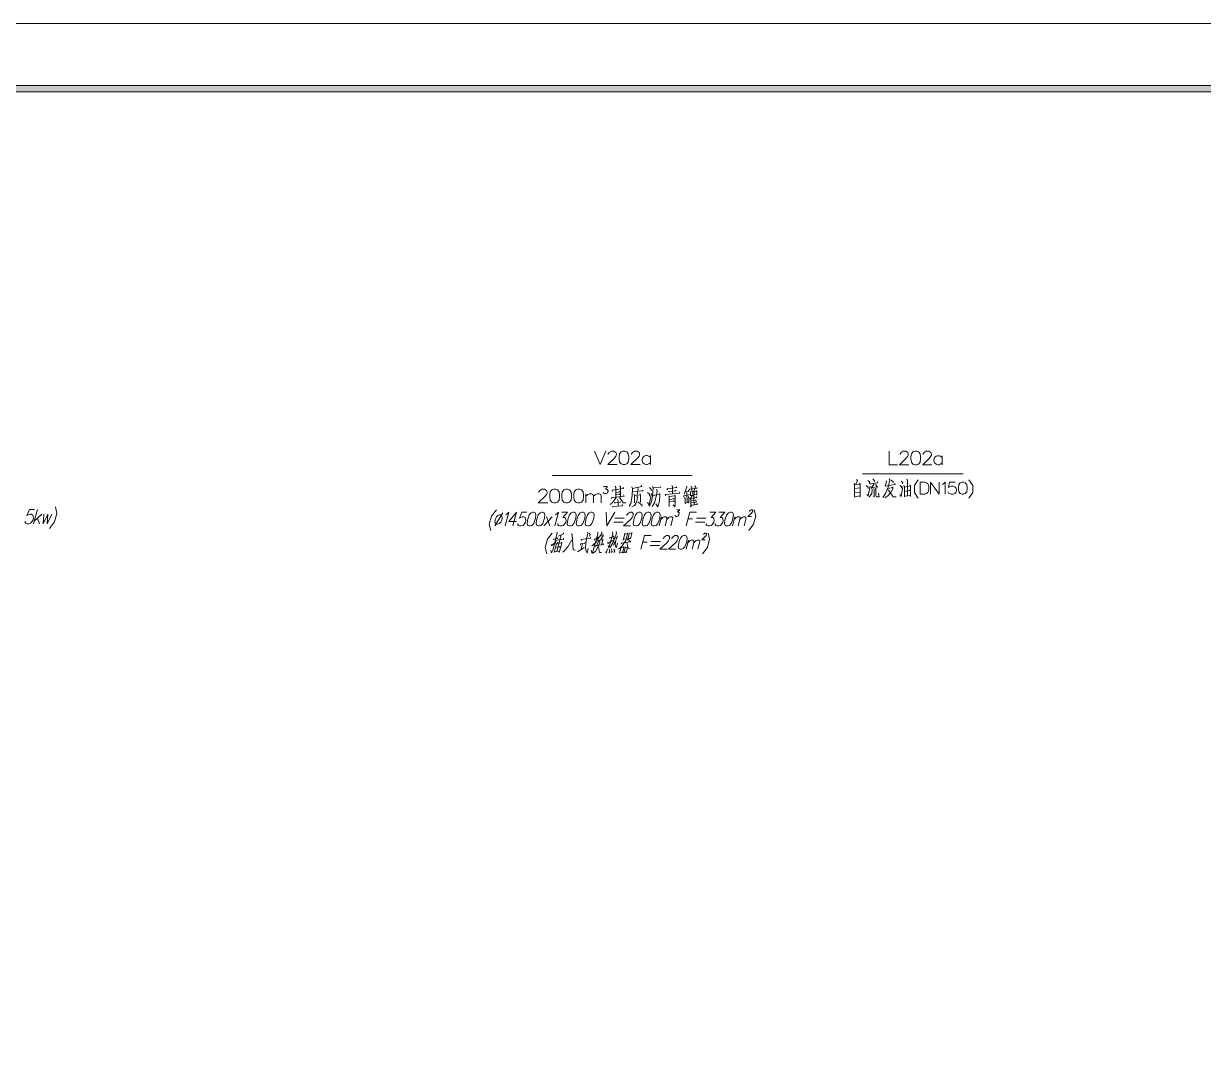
# Model space of a CAD drawing. Header units: millimetres. Extents: x 0 to 829, y 0 to 586.
# Drawn here: x 178.5 to 357.2, y 430.5 to 585.6 of the extents above; entities that cross this region are included whole.
import ezdxf

# ---------------------------------------------------------------- set-up
doc = ezdxf.new("R2010")
doc.units = ezdxf.units.MM

msp = doc.modelspace()

# ---------------------------------------------------------------- hatches: boundary and pattern name
h = msp.add_hatch(color=0)
h.dxf.hatch_style = 2
h.paths.add_polyline_path([(819.788528, 576.266028), (818.80075, 575.281778), (25.142472, 575.281778), (24.154694, 576.266028)])

# ---------------------------------------------------------------- linework, layer by layer
at = {"color": 0, "lineweight": 0}
for points in [[(0, 0), (0, 585.632278), (829.154778, 585.632278), (829.154778, 0)], [(819.788528, 576.266028), (818.80075, 575.281778), (25.142472, 575.281778), (24.154694, 576.266028)], [(268.696722, 519.733389), (268.696722, 520.026194), (268.774333, 520.513028), (269.007167, 520.802306), (269.317611, 520.901083), (269.553972, 520.901083), (269.864417, 520.802306), (270.09725, 520.513028), (270.174861, 520.026194), (270.174861, 519.733389), (270.09725, 519.250083), (269.864417, 518.957278), (269.553972, 518.8585), (269.317611, 518.8585), (269.007167, 518.957278), (268.774333, 519.250083)], [(312.899778, 519.726333), (312.899778, 520.019139), (312.977389, 520.505972), (313.210222, 520.79525), (313.520667, 520.894028), (313.757028, 520.894028), (314.067472, 520.79525), (314.300306, 520.505972), (314.377917, 520.019139), (314.377917, 519.726333), (314.300306, 519.2395), (314.067472, 518.950222), (313.757028, 518.851444), (313.520667, 518.851444), (313.210222, 518.950222), (312.977389, 519.2395)], [(258.201583, 513.965472), (258.201583, 514.261806), (258.282722, 514.755694), (258.519083, 515.0485), (258.833056, 515.147278), (259.069417, 515.147278), (259.386917, 515.0485), (259.623278, 514.755694), (259.700889, 514.261806), (259.700889, 513.965472), (259.623278, 513.471583), (259.386917, 513.17525), (259.069417, 513.076472), (258.833056, 513.076472), (258.519083, 513.17525), (258.282722, 513.471583)], [(260.014861, 513.965472), (260.014861, 514.261806), (260.096, 514.755694), (260.332361, 515.0485), (260.646333, 515.147278), (260.882694, 515.147278), (261.200194, 515.0485), (261.436556, 514.755694), (261.514167, 514.261806), (261.514167, 513.965472), (261.436556, 513.471583), (261.200194, 513.17525), (260.882694, 513.076472), (260.646333, 513.076472), (260.332361, 513.17525), (260.096, 513.471583)], [(261.831667, 513.965472), (261.831667, 514.261806), (261.909278, 514.755694), (262.145639, 515.0485), (262.463139, 515.147278), (262.6995, 515.147278), (263.013472, 515.0485), (263.249833, 514.755694), (263.330972, 514.261806), (263.330972, 513.965472), (263.249833, 513.471583), (263.013472, 513.17525), (262.6995, 513.076472), (262.463139, 513.076472), (262.145639, 513.17525), (261.909278, 513.471583)], [(312.733972, 515.754056), (312.850389, 515.658806)], [(314.303833, 514.38175), (314.303833, 516.198556), (314.995278, 516.198556), (315.273972, 516.110361), (315.478583, 515.9375), (315.549139, 515.764639), (315.619694, 515.507111), (315.619694, 515.073194), (315.549139, 514.815667), (315.478583, 514.642806), (315.273972, 514.469944), (314.995278, 514.38175)], [(320.110556, 515.161389), (320.110556, 515.418917), (320.181111, 515.852833), (320.385722, 516.110361), (320.664417, 516.198556), (320.869028, 516.198556), (321.147722, 516.110361), (321.355861, 515.852833), (321.422889, 515.418917), (321.422889, 515.161389), (321.355861, 514.727472), (321.147722, 514.469944), (320.869028, 514.38175), (320.664417, 514.38175), (320.385722, 514.469944), (320.181111, 514.727472)], [(249.925417, 510.455333), (249.90425, 510.159), (250.03125, 509.961444), (250.179417, 509.862667), (250.359333, 509.862667), (250.563944, 509.961444), (250.79325, 510.159), (250.930833, 510.455333), (250.98375, 510.652889), (251.004917, 510.945694), (250.877917, 511.14325), (250.72975, 511.242028), (250.549833, 511.242028), (250.34875, 511.14325), (250.115917, 510.945694), (249.978333, 510.652889)], [(254.836083, 510.455333), (254.913694, 510.748139), (255.104194, 511.242028), (255.361722, 511.538361), (255.626306, 511.637139), (255.802694, 511.637139), (256.014361, 511.538361), (256.113139, 511.242028), (256.039056, 510.748139), (255.957917, 510.455333), (255.767417, 509.961444), (255.509889, 509.665111), (255.248833, 509.566333), (255.072444, 509.566333), (254.860778, 509.665111), (254.762, 509.961444)], [(256.194278, 510.455333), (256.275417, 510.748139), (256.465917, 511.242028), (256.723444, 511.538361), (256.9845, 511.637139), (257.164417, 511.637139), (257.372556, 511.538361), (257.471333, 511.242028), (257.400778, 510.748139), (257.319639, 510.455333), (257.129139, 509.961444), (256.871611, 509.665111), (256.610556, 509.566333), (256.430639, 509.566333), (256.2225, 509.665111), (256.123722, 509.961444)], [(260.928556, 510.455333), (261.006167, 510.748139), (261.200194, 511.242028), (261.454194, 511.538361), (261.718778, 511.637139), (261.895167, 511.637139), (262.106833, 511.538361), (262.205611, 511.242028), (262.131528, 510.748139), (262.053917, 510.455333), (261.859889, 509.961444), (261.605889, 509.665111), (261.341306, 509.566333), (261.164917, 509.566333), (260.95325, 509.665111), (260.854472, 509.961444)], [(262.290278, 510.455333), (262.367889, 510.748139), (262.558389, 511.242028), (262.815917, 511.538361), (263.0805, 511.637139), (263.256889, 511.637139), (263.468556, 511.538361), (263.563806, 511.242028), (263.49325, 510.748139), (263.412111, 510.455333), (263.221611, 509.961444), (262.964083, 509.665111), (262.703028, 509.566333), (262.523111, 509.566333), (262.314972, 509.665111), (262.216194, 509.961444)], [(263.648472, 510.455333), (263.729611, 510.748139), (263.920111, 511.242028), (264.177639, 511.538361), (264.438694, 511.637139), (264.618611, 511.637139), (264.82675, 511.538361), (264.925528, 511.242028), (264.851444, 510.748139), (264.773833, 510.455333), (264.583333, 509.961444), (264.325806, 509.665111), (264.061222, 509.566333), (263.884833, 509.566333), (263.673167, 509.665111), (263.577917, 509.961444)], [(270.926278, 510.455333), (271.003889, 510.748139), (271.194389, 511.242028), (271.451917, 511.538361), (271.7165, 511.637139), (271.892889, 511.637139), (272.104556, 511.538361), (272.203333, 511.242028), (272.12925, 510.748139), (272.048111, 510.455333), (271.857611, 509.961444), (271.600083, 509.665111), (271.339028, 509.566333), (271.162639, 509.566333), (270.950972, 509.665111), (270.852194, 509.961444)], [(272.284472, 510.455333), (272.365611, 510.748139), (272.556111, 511.242028), (272.813639, 511.538361), (273.074694, 511.637139), (273.254611, 511.637139), (273.46275, 511.538361), (273.561528, 511.242028), (273.490972, 510.748139), (273.409833, 510.455333), (273.219333, 509.961444), (272.961806, 509.665111), (272.70075, 509.566333), (272.520833, 509.566333), (272.312694, 509.665111), (272.213917, 509.961444)], [(273.646194, 510.455333), (273.727333, 510.748139), (273.917833, 511.242028), (274.175361, 511.538361), (274.436417, 511.637139), (274.612806, 511.637139), (274.824472, 511.538361), (274.92325, 511.242028), (274.849167, 510.748139), (274.771556, 510.455333), (274.581056, 509.961444), (274.323528, 509.665111), (274.058944, 509.566333), (273.882556, 509.566333), (273.670889, 509.665111), (273.572111, 509.961444)], [(284.737528, 510.455333), (284.818667, 510.748139), (285.009167, 511.242028), (285.266694, 511.538361), (285.52775, 511.637139), (285.707667, 511.637139), (285.915806, 511.538361), (286.014583, 511.242028), (285.9405, 510.748139), (285.862889, 510.455333), (285.672389, 509.961444), (285.414861, 509.665111), (285.150278, 509.566333), (284.973889, 509.566333), (284.762222, 509.665111), (284.666972, 509.961444)], [(277.738417, 506.924028), (277.816028, 507.220361), (278.006528, 507.71425), (278.264056, 508.010583), (278.528639, 508.109361), (278.705028, 508.109361), (278.916694, 508.010583), (279.015472, 507.71425), (278.941389, 507.220361), (278.86025, 506.924028), (278.66975, 506.430139), (278.412222, 506.137333), (278.151167, 506.038556), (277.974778, 506.038556), (277.763111, 506.137333), (277.664333, 506.430139)]]:
    msp.add_lwpolyline(points, close=True, dxfattribs=at)
for points in [[(264.964333, 520.901083), (265.821583, 518.8585), (266.675306, 520.901083)], [(267.063361, 520.41425), (267.063361, 520.513028), (267.218583, 520.707056), (267.532556, 520.901083), (267.920611, 520.901083), (268.231056, 520.707056), (268.308667, 520.513028), (268.308667, 520.319), (268.231056, 520.124972), (267.998222, 519.832167), (266.98575, 518.8585), (268.386278, 518.8585)], [(270.562917, 520.41425), (270.562917, 520.513028), (270.718139, 520.707056), (271.028583, 520.901083), (271.416639, 520.901083), (271.730611, 520.707056), (271.808222, 520.513028), (271.808222, 520.319), (271.730611, 520.124972), (271.497778, 519.832167), (270.485306, 518.8585), (271.885833, 518.8585)], [(273.438056, 519.927417), (273.205222, 520.124972), (272.972389, 520.220222), (272.739556, 520.220222), (272.506722, 520.124972), (272.273889, 519.927417), (272.196278, 519.638139), (272.196278, 519.444111), (272.273889, 519.151306), (272.506722, 518.957278), (272.739556, 518.8585), (272.972389, 518.8585), (273.205222, 518.957278), (273.438056, 519.151306)], [(273.438056, 520.220222), (273.438056, 518.8585)], [(309.633056, 520.894028), (309.633056, 518.851444), (310.878361, 518.851444)], [(311.266417, 520.407194), (311.266417, 520.505972), (311.421639, 520.7), (311.735611, 520.894028), (312.123667, 520.894028), (312.434111, 520.7), (312.511722, 520.505972), (312.511722, 520.308417), (312.434111, 520.114389), (312.201278, 519.825111), (311.188806, 518.851444), (312.589333, 518.851444)], [(314.765972, 520.407194), (314.765972, 520.505972), (314.921194, 520.7), (315.231639, 520.894028), (315.619694, 520.894028), (315.933667, 520.7), (316.011278, 520.505972), (316.011278, 520.308417), (315.933667, 520.114389), (315.697306, 519.825111), (314.688361, 518.851444), (316.088889, 518.851444)], [(317.641111, 519.920361), (317.408278, 520.114389), (317.175444, 520.213167), (316.942611, 520.213167), (316.709778, 520.114389), (316.476944, 519.920361), (316.399333, 519.631083), (316.399333, 519.437056), (316.476944, 519.14425), (316.709778, 518.950222), (316.942611, 518.851444), (317.175444, 518.851444), (317.408278, 518.950222), (317.641111, 519.14425)], [(317.641111, 520.213167), (317.641111, 518.851444)], [(258.631972, 517.193389), (279.773944, 517.193389)], [(304.658889, 516.611306), (304.83175, 516.4455), (304.546, 515.919861)], [(305.562, 517.468556), (320.819639, 517.468556)], [(307.382333, 516.420806), (307.156556, 516.73125)], [(309.724778, 516.561917), (309.477833, 515.422444), (309.079194, 514.469944), (308.659389, 513.87375)], [(309.724778, 516.561917), (309.629528, 516.73125)], [(309.936444, 516.491361), (310.222194, 516.255), (310.222194, 516.085667)], [(312.257722, 516.611306), (312.374139, 516.491361), (312.391778, 514.134806)], [(314.028667, 516.54075), (313.464222, 515.708194), (313.464222, 514.614583), (314.028667, 513.7785)], [(321.701583, 513.7785), (322.266028, 514.614583), (322.266028, 515.708194), (321.701583, 516.54075)], [(256.547056, 514.656917), (256.547056, 514.755694), (256.702278, 514.949722), (257.019778, 515.147278), (257.414889, 515.147278), (257.728861, 514.949722), (257.806472, 514.755694), (257.806472, 514.558139), (257.728861, 514.360583), (257.4925, 514.06425), (256.465917, 513.076472), (257.887611, 513.076472)], [(266.364861, 515.542389), (266.957528, 515.542389), (266.643556, 515.147278), (266.798778, 515.147278), (266.918722, 515.097889), (266.957528, 515.0485), (267.035139, 514.900333), (267.035139, 514.805083), (266.957528, 514.656917), (266.879917, 514.558139), (266.721167, 514.50875), (266.562417, 514.50875), (266.403667, 514.558139), (266.326056, 514.607528), (266.28725, 514.706306)], [(267.719528, 514.805083), (267.656028, 514.970889), (269.391694, 515.267222), (269.307028, 515.4295)], [(268.199306, 515.4295), (268.089944, 515.595306)], [(268.199306, 515.4295), (268.199306, 513.880806)], [(268.742583, 514.695722), (268.220472, 514.642806)], [(268.742583, 514.695722), (268.675556, 514.805083)], [(268.806083, 515.648222), (268.915444, 515.514167), (268.915444, 513.93725)], [(270.612306, 515.514167), (270.742833, 515.267222), (270.675806, 514.237111), (270.587611, 513.503333), (270.457083, 512.960056), (270.220722, 512.579056)], [(272.153944, 515.567083), (270.742833, 515.267222)], [(270.806333, 514.695722), (270.742833, 514.752167), (272.347972, 514.886222), (272.242139, 514.995583)], [(271.610667, 515.214306), (271.437806, 514.342944)], [(271.610667, 515.214306), (271.480139, 515.404806)], [(272.023417, 515.676444), (272.153944, 515.567083)], [(273.741444, 515.567083), (273.850806, 515.295444), (273.783778, 514.12775), (273.610917, 513.17525), (273.282833, 512.522611)], [(273.543889, 515.157861), (273.307528, 515.404806)], [(273.543889, 515.157861), (273.568583, 514.914444)], [(274.457583, 514.861528), (274.327056, 514.046611), (274.044833, 513.065889), (273.720278, 512.522611)], [(273.871972, 515.323667), (275.046722, 515.4295), (274.958528, 515.538861)], [(274.457583, 514.861528), (274.348222, 515.157861)], [(275.805194, 514.208889), (275.695833, 514.31825), (277.893639, 514.561667), (277.784278, 514.723944)], [(276.087417, 515.052028), (275.956889, 515.214306), (277.435028, 515.376583), (277.350361, 515.485944)], [(276.284972, 514.723944), (276.196778, 514.805083), (277.325667, 514.914444), (277.241, 514.970889)], [(276.807083, 515.567083), (276.676556, 515.729361)], [(276.807083, 515.567083), (276.807083, 514.452306)], [(278.959028, 515.457722), (278.567444, 514.399389)], [(279.24125, 514.861528), (278.782639, 514.780389)], [(278.959028, 515.457722), (278.892, 515.62)], [(278.980194, 514.589889), (278.913167, 514.695722)], [(279.24125, 514.861528), (279.174222, 514.995583)], [(279.435278, 515.023806), (279.325917, 515.133167), (280.543, 515.295444), (280.4795, 515.404806)], [(279.523472, 514.723944), (279.435278, 514.805083)], [(279.869194, 514.780389), (279.826861, 514.861528), (279.893889, 514.780389), (279.893889, 514.152444), (279.893889, 514.208889), (279.523472, 514.208889)], [(279.869194, 514.780389), (279.523472, 514.723944)], [(279.523472, 514.723944), (279.523472, 514.152444)], [(279.7175, 515.4295), (279.586972, 515.567083)], [(279.7175, 515.4295), (279.738667, 514.886222)], [(280.087917, 514.723944), (280.024417, 514.805083)], [(280.151417, 515.648222), (280.260778, 515.514167), (280.045583, 514.861528)], [(280.151417, 514.780389), (280.437167, 514.833306), (280.370139, 514.942667), (280.458333, 514.805083), (280.458333, 514.237111), (280.458333, 514.31825), (280.087917, 514.290028)], [(280.087917, 514.723944), (280.087917, 514.237111)], [(304.3555, 515.874), (304.242611, 516.015111)], [(305.21275, 515.919861), (304.3555, 515.77875)], [(304.3555, 515.874), (304.3555, 513.919611)], [(305.230389, 514.706306), (304.3555, 514.611056)], [(304.373139, 515.253111), (305.230389, 515.348361)], [(305.21275, 515.919861), (305.099861, 516.0645)], [(305.21275, 515.919861), (305.21275, 513.919611)], [(306.451, 515.468306), (306.108806, 515.6835)], [(306.620333, 516.230306), (306.35575, 516.4455)], [(306.451, 515.468306), (306.429833, 515.231944)], [(306.451, 514.110111), (306.715583, 515.58825)], [(307.040139, 515.062611), (306.983694, 514.469944), (306.715583, 514.110111), (306.525083, 513.919611)], [(306.620333, 516.230306), (306.620333, 515.944556)], [(306.832, 515.874), (306.775556, 515.944556), (307.918556, 516.110361), (307.823306, 516.255)], [(307.269444, 515.77875), (306.888444, 515.348361), (307.650444, 515.514167)], [(307.040139, 515.062611), (306.966056, 515.253111)], [(307.269444, 515.77875), (307.230639, 515.944556)], [(307.347056, 515.112), (307.347056, 513.993694), (307.251806, 514.110111)], [(307.347056, 515.112), (307.269444, 515.253111)], [(307.382333, 516.420806), (307.347056, 516.205611)], [(307.516389, 515.824611), (307.7845, 515.538861), (307.763333, 515.3025)], [(307.537556, 515.277806), (307.611639, 515.157861), (307.611639, 514.184194), (307.706889, 513.969), (308.109056, 513.993694), (308.013806, 514.5405)], [(310.222194, 515.3025), (309.936444, 514.755694), (309.477833, 514.1595), (308.945139, 513.824361)], [(309.230889, 516.255), (309.02275, 515.58825), (310.507944, 515.874), (310.4515, 516.0645)], [(309.230889, 516.255), (309.135639, 516.420806)], [(309.534278, 515.01675), (309.382583, 515.041444)], [(310.183389, 515.39775), (309.421389, 515.253111)], [(309.534278, 515.01675), (310.239833, 513.969), (310.659639, 513.969)], [(310.0705, 515.468306), (310.183389, 515.39775)], [(310.222194, 515.3025), (310.0705, 515.468306)], [(311.478083, 515.538861), (311.2135, 515.704667)], [(311.421639, 516.371417), (311.68975, 516.135056), (311.629778, 515.944556)], [(311.439278, 514.039556), (311.68975, 515.563556)], [(311.478083, 515.538861), (311.460444, 515.277806)], [(311.936694, 515.538861), (311.841444, 515.754056)], [(312.733972, 514.946194), (311.915528, 514.801556)], [(312.850389, 515.658806), (312.850389, 514.014861), (312.850389, 514.205361), (311.936694, 514.06425)], [(311.936694, 515.538861), (311.936694, 513.969)], [(312.850389, 515.658806), (311.954333, 515.468306)], [(312.733972, 514.946194), (312.677528, 515.062611)], [(315.894861, 514.38175), (315.894861, 516.198556), (317.207194, 514.38175), (317.207194, 516.198556)], [(317.623472, 515.852833), (317.831611, 515.9375), (318.106778, 516.198556), (318.106778, 514.38175)], [(319.62725, 516.198556), (318.727667, 516.198556), (318.590083, 515.418917), (318.727667, 515.507111), (319.006361, 515.591778), (319.281528, 515.591778), (319.556694, 515.507111), (319.694278, 515.33425), (319.835389, 515.073194), (319.835389, 514.900333), (319.694278, 514.642806), (319.556694, 514.469944), (319.281528, 514.38175), (319.006361, 514.38175), (318.727667, 514.469944), (318.590083, 514.554611), (318.519528, 514.727472)], [(263.644944, 513.076472), (263.644944, 514.459361)], [(263.644944, 514.06425), (263.958917, 514.360583), (264.195278, 514.459361), (264.512778, 514.459361), (264.749139, 514.360583), (264.82675, 514.06425), (264.82675, 513.076472)], [(264.82675, 514.06425), (265.14425, 514.360583), (265.380611, 514.459361), (265.694583, 514.459361), (265.930944, 514.360583), (266.012083, 514.06425), (266.012083, 513.076472)], [(268.262806, 513.856111), (267.698361, 513.122333), (267.327944, 512.822472)], [(267.610167, 513.718528), (267.5255, 513.827889), (269.458722, 514.071306), (269.391694, 514.261806)], [(268.111111, 513.041194), (268.022917, 513.122333), (268.915444, 513.17525), (268.873111, 513.231694)], [(268.76375, 514.342944), (268.220472, 514.290028)], [(268.566194, 513.446889), (268.460361, 513.637389)], [(268.566194, 513.446889), (268.566194, 512.631972)], [(268.76375, 514.342944), (268.742583, 514.424083)], [(269.307028, 513.065889), (268.76375, 513.880806)], [(269.307028, 513.065889), (269.698611, 513.094111)], [(271.501306, 513.93725), (271.391944, 513.337528), (271.219083, 512.960056), (271.025056, 512.688417), (270.654639, 512.469694)], [(271.046222, 514.237111), (270.936861, 514.452306)], [(271.935222, 514.261806), (271.046222, 514.180667)], [(271.046222, 514.237111), (271.046222, 513.065889)], [(271.501306, 513.93725), (271.391944, 514.071306)], [(271.543639, 513.203472), (272.196278, 512.741333), (272.153944, 512.497917)], [(271.935222, 514.261806), (271.850556, 514.480528)], [(271.935222, 514.261806), (271.935222, 513.17525)], [(273.328694, 514.399389), (273.000611, 514.614583)], [(273.261667, 512.713111), (273.021778, 513.122333)], [(273.261667, 512.713111), (273.58975, 514.480528)], [(273.328694, 514.399389), (273.328694, 514.071306)], [(273.893139, 514.237111), (274.8915, 514.342944), (274.806833, 514.480528), (274.8915, 514.290028), (274.828, 513.36575), (274.588111, 512.469694), (274.284722, 512.931833)], [(273.893139, 514.237111), (274.0025, 514.12775)], [(276.306139, 513.990167), (276.306139, 512.497917), (276.217944, 512.631972)], [(276.306139, 513.990167), (276.239111, 514.152444)], [(277.219833, 514.12775), (276.306139, 514.018389)], [(276.306139, 513.231694), (277.043444, 513.284611), (276.979944, 513.422194)], [(277.022278, 513.665611), (276.348472, 513.584472)], [(277.219833, 514.12775), (277.131639, 514.261806), (277.219833, 514.099528), (277.219833, 512.660194), (277.152806, 512.469694), (276.89175, 512.769556)], [(277.022278, 513.665611), (276.958778, 513.799667)], [(278.546278, 514.046611), (278.47925, 514.152444), (279.347083, 514.261806), (279.262417, 514.342944)], [(278.719139, 513.74675), (278.588611, 513.880806)], [(278.719139, 513.74675), (278.697972, 512.960056), (279.262417, 513.231694)], [(278.980194, 514.589889), (279.001361, 513.17525)], [(279.153056, 514.018389), (279.262417, 513.856111), (279.262417, 513.041194)], [(279.696333, 514.046611), (279.414111, 513.609167)], [(279.586972, 513.856111), (279.586972, 512.441472), (279.502306, 512.579056)], [(280.500667, 513.856111), (279.608139, 513.74675)], [(280.412472, 513.17525), (279.632833, 513.094111)], [(279.7175, 512.631972), (279.632833, 512.741333), (280.588861, 512.822472), (280.500667, 512.98475)], [(279.696333, 514.046611), (279.675167, 514.208889)], [(280.370139, 513.475111), (279.675167, 513.393972)], [(280.087917, 514.018389), (279.936222, 514.180667)], [(279.957389, 513.880806), (280.045583, 513.718528), (280.06675, 512.741333)], [(280.087917, 514.018389), (279.999722, 513.856111)], [(280.370139, 513.475111), (280.306639, 513.55625)], [(280.412472, 513.17525), (280.348972, 513.284611)], [(280.391306, 513.965472), (280.500667, 513.856111)], [(304.373139, 513.993694), (305.21275, 514.110111)], [(306.451, 514.110111), (306.239333, 514.325306)], [(311.439278, 514.039556), (311.231139, 514.325306)], [(180.160083, 512.042833), (179.369861, 512.042833), (179.002972, 511.132667), (179.151139, 511.231444), (179.422778, 511.33375), (179.666194, 511.33375), (179.881389, 511.231444), (179.948417, 511.030361), (179.99075, 510.726972), (179.934306, 510.522361), (179.733222, 510.218972), (179.556833, 510.014361), (179.285194, 509.915583), (179.041778, 509.915583), (178.826583, 510.014361), (178.731333, 510.116667), (178.724278, 510.321278)], [(180.015444, 509.915583), (180.586944, 512.042833)], [(180.124806, 510.321278), (181.246639, 511.33375)], [(181.550028, 511.33375), (181.475944, 509.915583), (182.160333, 511.33375), (182.082722, 509.915583), (182.767111, 511.33375)], [(182.442556, 509.202972), (183.201028, 510.183694), (183.54675, 511.467806), (183.310389, 512.448528)], [(250.112389, 512.03225), (249.371556, 511.07975), (249.036417, 509.830917), (249.265722, 508.874889)], [(251.103694, 511.538361), (249.865444, 509.566333)], [(251.498806, 511.242028), (251.699889, 511.340806), (252.017389, 511.637139), (251.463528, 509.566333)], [(252.585361, 509.566333), (253.14275, 511.637139), (252.003278, 510.257778), (253.185083, 510.257778)], [(254.737306, 511.637139), (253.96825, 511.637139), (253.611944, 510.748139), (253.756583, 510.846917), (254.021167, 510.945694), (254.257528, 510.945694), (254.469194, 510.846917), (254.532694, 510.652889), (254.5715, 510.356556), (254.518583, 510.159), (254.321028, 509.862667), (254.151694, 509.665111), (253.887111, 509.566333), (253.65075, 509.566333), (253.442611, 509.665111), (253.347361, 509.763889), (253.343833, 509.961444)], [(259.009444, 511.242028), (259.214056, 511.340806), (259.531556, 511.637139), (258.974167, 509.566333)], [(260.004278, 511.637139), (260.88975, 511.637139), (260.205361, 510.846917), (260.441722, 510.846917), (260.593417, 510.748139), (260.625167, 510.652889), (260.663972, 510.356556), (260.611056, 510.159), (260.4135, 509.862667), (260.244167, 509.665111), (259.979583, 509.566333), (259.743222, 509.566333), (259.535083, 509.665111), (259.443361, 509.763889), (259.436306, 509.961444)], [(266.745861, 511.637139), (266.841111, 509.566333), (268.047611, 511.637139)], [(267.698361, 512.522611), (269.24, 512.631972), (269.155333, 512.822472)], [(267.698361, 512.522611), (267.761861, 512.441472)], [(269.867944, 511.14325), (269.896167, 511.242028), (270.0655, 511.439583), (270.354778, 511.637139), (270.651111, 511.637139), (270.834556, 511.439583), (270.841611, 511.242028), (270.788694, 511.044472), (270.675806, 510.846917), (270.418278, 510.554111), (269.384639, 509.566333), (270.450028, 509.566333)], [(277.470306, 512.03225), (277.914806, 512.03225), (277.572611, 511.637139), (277.689028, 511.637139), (277.766639, 511.58775), (277.78075, 511.538361), (277.801917, 511.390194), (277.773694, 511.291417), (277.674917, 511.14325), (277.59025, 511.044472), (277.459722, 510.995083), (277.339778, 510.995083), (277.237472, 511.044472), (277.191611, 511.093861), (277.188083, 511.192639)], [(278.881417, 509.566333), (279.435278, 511.637139), (280.440694, 511.637139)], [(282.451528, 511.637139), (283.340528, 511.637139), (282.656139, 510.846917), (282.8925, 510.846917), (283.044194, 510.748139), (283.075944, 510.652889), (283.11475, 510.356556), (283.061833, 510.159), (282.864278, 509.862667), (282.691417, 509.665111), (282.430361, 509.566333), (282.194, 509.566333), (281.982333, 509.665111), (281.890611, 509.763889), (281.883556, 509.961444)], [(283.81325, 511.637139), (284.698722, 511.637139), (284.014333, 510.846917), (284.250694, 510.846917), (284.402389, 510.748139), (284.437667, 510.652889), (284.476472, 510.356556), (284.423556, 510.159), (284.226, 509.862667), (284.053139, 509.665111), (283.792083, 509.566333), (283.552194, 509.566333), (283.344056, 509.665111), (283.252333, 509.763889), (283.245278, 509.961444)], [(288.466389, 511.785306), (288.4805, 511.834694), (288.565167, 511.933472), (288.709806, 512.03225), (288.857972, 512.03225), (288.949694, 511.933472), (288.953222, 511.834694), (288.925, 511.735917), (288.872083, 511.637139), (288.741556, 511.488972), (288.2265, 510.995083), (288.759194, 510.995083)], [(288.339389, 508.874889), (289.076694, 509.830917), (289.411833, 511.07975), (289.182528, 512.03225)], [(180.597528, 510.726972), (180.929139, 509.915583)], [(257.319639, 509.566333), (258.575528, 510.945694)], [(257.690056, 510.945694), (258.205111, 509.566333)], [(267.888861, 510.159), (269.307028, 510.159)], [(269.465778, 510.748139), (268.047611, 510.748139)], [(274.768028, 509.566333), (275.138444, 510.945694)], [(275.032611, 510.554111), (275.350111, 510.846917), (275.554722, 510.945694), (275.791083, 510.945694), (275.942778, 510.846917), (275.921611, 510.554111), (275.657028, 509.566333)], [(275.921611, 510.554111), (276.235583, 510.846917), (276.440194, 510.945694), (276.676556, 510.945694), (276.82825, 510.846917), (276.807083, 510.554111), (276.5425, 509.566333)], [(279.170694, 510.652889), (279.823333, 510.652889)], [(280.281944, 510.159), (281.700111, 510.159)], [(281.858861, 510.748139), (280.440694, 510.748139)], [(285.859361, 509.566333), (286.229778, 510.945694)], [(286.123944, 510.554111), (286.441444, 510.846917), (286.646056, 510.945694), (286.882417, 510.945694), (287.034111, 510.846917), (287.012944, 510.554111), (286.748361, 509.566333)], [(287.012944, 510.554111), (287.326917, 510.846917), (287.531528, 510.945694), (287.767889, 510.945694), (287.919583, 510.846917), (287.898417, 510.554111), (287.637361, 509.566333)], [(258.579056, 508.500944), (257.838222, 507.548444), (257.506611, 506.299611), (257.735917, 505.347111)], [(259.337528, 508.472722), (258.653139, 505.918611), (258.469694, 505.484694), (258.342694, 505.862167)], [(258.811889, 507.492), (258.755444, 507.576667), (259.351639, 507.6825), (259.330472, 507.848306)], [(259.281083, 507.357944), (259.214056, 507.410861), (260.304139, 507.576667), (260.272389, 507.710722)], [(259.880806, 508.010583), (259.263444, 505.699889)], [(259.337528, 508.472722), (259.298722, 508.635)], [(260.300611, 508.363361), (259.506861, 508.010583)], [(259.880806, 508.010583), (259.866694, 508.144639)], [(260.300611, 508.363361), (260.297083, 508.525639)], [(261.500056, 508.391583), (261.616472, 508.282222), (261.739944, 505.943306), (262.085667, 505.890389)], [(262.999361, 507.357944), (262.978194, 507.520222), (264.38225, 507.710722), (264.361083, 507.873)], [(263.965972, 508.472722), (263.743722, 507.576667), (263.641417, 506.895806), (263.599083, 506.19025), (263.694333, 505.756333), (263.884833, 505.42825), (263.997722, 506.162028)], [(263.965972, 508.472722), (263.944806, 508.635)], [(264.177639, 508.472722), (264.308167, 508.282222), (264.216444, 508.010583)], [(265.468806, 508.363361), (264.791472, 505.837472), (264.643306, 505.400028), (264.488083, 505.918611)], [(264.960806, 507.439083), (264.932583, 507.576667), (265.497028, 507.738944), (265.4935, 507.901222)], [(266.072056, 508.416278), (265.338278, 507.386167)], [(265.468806, 508.363361), (265.475861, 508.635)], [(265.846278, 508.010583), (266.283722, 508.119944), (266.28725, 508.254), (266.301361, 508.0635), (265.863917, 507.467306)], [(266.248444, 507.492), (266.227278, 507.601361), (266.241389, 507.467306), (266.036778, 506.705306)], [(266.072056, 508.416278), (266.093222, 508.687917)], [(267.744222, 508.391583), (267.200944, 506.433667), (267.126861, 506.271389), (267.04925, 506.595944)], [(267.275028, 507.6825), (267.23975, 507.791861), (267.888861, 507.901222), (267.867694, 508.0635)], [(268.294556, 508.497417), (268.06525, 507.767167), (267.723056, 506.924028), (267.370278, 506.324306)], [(267.744222, 508.391583), (267.719528, 508.663222)], [(267.860639, 507.548444), (267.839472, 507.710722), (268.365111, 507.791861), (268.403917, 508.0635), (268.389806, 507.820083), (268.231056, 507.410861), (268.111111, 506.786444), (268.195778, 506.433667), (268.329833, 506.324306), (268.439194, 506.976944)], [(268.294556, 508.497417), (268.269861, 508.716139)], [(269.578667, 508.363361), (269.331722, 507.439083), (269.321139, 507.520222)], [(269.959667, 508.391583), (269.956139, 508.497417), (269.984361, 508.363361), (269.772694, 507.576667), (269.790333, 507.629583), (269.39875, 507.576667)], [(269.578667, 508.363361), (269.564556, 508.497417)], [(269.959667, 508.391583), (269.564556, 508.310444)], [(269.748, 507.357944), (269.822083, 507.629583)], [(270.213667, 508.363361), (269.980833, 507.439083), (269.97025, 507.520222)], [(270.626417, 508.4445), (270.615833, 508.582083), (270.637, 508.416278), (270.425333, 507.629583), (270.439444, 507.6825), (270.040806, 507.657806)], [(270.626417, 508.4445), (270.196028, 508.363361)], [(270.213667, 508.363361), (270.199556, 508.553861)], [(271.998722, 506.038556), (272.552583, 508.109361), (273.558, 508.109361)], [(275.378333, 507.615472), (275.406556, 507.71425), (275.575889, 507.911806), (275.865167, 508.109361), (276.1615, 508.109361), (276.344944, 507.911806), (276.352, 507.71425), (276.299083, 507.516694), (276.186194, 507.319139), (275.928667, 507.022806), (274.898556, 506.038556), (275.960417, 506.038556)], [(276.680083, 507.615472), (276.708306, 507.71425), (276.877639, 507.911806), (277.166917, 508.109361), (277.46325, 508.109361), (277.646694, 507.911806), (277.65375, 507.71425), (277.600833, 507.516694), (277.487944, 507.319139), (277.230417, 507.022806), (276.196778, 506.038556), (277.262167, 506.038556)], [(281.467278, 508.254), (281.477861, 508.303389), (281.566056, 508.402167), (281.710694, 508.500944), (281.858861, 508.500944), (281.950583, 508.402167), (281.954111, 508.303389), (281.925889, 508.208139), (281.869444, 508.109361), (281.742444, 507.961194), (281.223861, 507.467306), (281.756556, 507.467306)], [(281.33675, 505.347111), (282.077583, 506.299611), (282.412722, 507.548444), (282.183417, 508.500944)], [(258.420306, 506.76175), (258.483806, 506.57125), (259.171722, 507.195667)], [(259.171722, 506.76175), (258.843639, 505.537611)], [(258.878917, 505.671667), (259.669139, 505.756333)], [(259.274028, 506.352528), (259.055306, 506.324306)], [(259.171722, 506.76175), (259.132917, 506.924028)], [(259.446889, 507.005167), (259.147028, 506.786444)], [(259.274028, 506.352528), (259.263444, 506.433667)], [(259.446889, 507.005167), (259.436306, 507.139222)], [(259.609167, 506.324306), (259.566833, 506.405444), (259.849056, 506.433667)], [(259.711472, 506.948722), (260.004278, 507.005167), (260.00075, 507.114528), (260.004278, 506.948722), (259.633861, 505.565833)], [(260.956778, 506.433667), (260.487583, 505.890389), (260.194778, 505.590528)], [(260.956778, 506.433667), (261.528278, 507.467306)], [(262.473722, 505.646972), (262.438444, 505.756333)], [(262.473722, 505.646972), (263.422694, 506.324306)], [(262.879417, 506.733528), (262.837083, 506.867583), (263.532056, 506.976944), (263.528528, 507.086306)], [(262.935861, 506.080889), (263.168694, 506.895806)], [(264.639778, 506.543028), (264.576278, 506.677083)], [(264.639778, 506.543028), (265.320639, 507.195667)], [(265.786306, 507.114528), (265.440583, 506.243167), (265.137194, 505.728111), (264.749139, 505.42825)], [(265.08075, 506.543028), (266.319, 506.786444), (266.290778, 506.924028)], [(265.08075, 506.543028), (265.133667, 506.433667)], [(265.560528, 507.305028), (265.355917, 506.595944)], [(265.560528, 507.305028), (265.514667, 507.439083)], [(266.248444, 507.492), (265.574639, 507.357944)], [(265.595806, 506.461889), (265.722806, 505.537611), (266.040306, 505.565833)], [(265.786306, 507.114528), (265.754556, 507.305028)], [(266.721167, 505.42825), (266.950472, 506.109111)], [(266.999861, 506.895806), (266.929306, 507.058083)], [(266.999861, 506.895806), (267.719528, 507.386167)], [(267.275028, 505.728111), (267.211528, 506.109111)], [(267.631333, 505.728111), (267.521972, 506.109111)], [(267.987639, 507.058083), (267.751278, 507.329722)], [(267.987639, 507.058083), (267.871222, 506.677083)], [(267.888861, 506.080889), (268.072306, 505.781028), (267.924139, 505.537611)], [(269.748, 507.357944), (269.172972, 506.543028), (268.777861, 506.162028), (268.520333, 506.052667)], [(268.774333, 505.42825), (269.007167, 506.299611)], [(269.391694, 506.324306), (269.395222, 506.461889), (269.426972, 506.218472), (269.222361, 505.509389), (269.225889, 505.590528), (268.82725, 505.565833)], [(269.391694, 506.324306), (268.993056, 506.243167)], [(269.056556, 506.842889), (269.010694, 506.976944), (270.4465, 507.167444), (270.425333, 507.329722)], [(269.613944, 506.243167), (269.402278, 505.456472), (269.388167, 505.590528)], [(269.58925, 506.218472), (269.97025, 506.299611), (269.973778, 506.433667), (269.97025, 506.243167), (269.776222, 505.509389), (269.804444, 505.61875), (269.437556, 505.590528)], [(269.613944, 506.243167), (269.606889, 506.461889)], [(269.864417, 507.005167), (270.086667, 506.19025), (270.365361, 506.133806)], [(270.100778, 507.520222), (270.259528, 507.386167), (270.185444, 507.167444)], [(272.288, 507.121583), (272.940639, 507.121583)], [(273.39925, 506.627694), (274.817417, 506.627694)], [(274.976167, 507.220361), (273.558, 507.220361)], [(278.86025, 506.038556), (279.230667, 507.417917)], [(279.124833, 507.022806), (279.438806, 507.319139), (279.643417, 507.417917), (279.879778, 507.417917), (280.031472, 507.319139), (280.010306, 507.022806), (279.74925, 506.038556)], [(280.010306, 507.022806), (280.327806, 507.319139), (280.532417, 507.417917), (280.768778, 507.417917), (280.920472, 507.319139), (280.899306, 507.022806), (280.634722, 506.038556)], [(266.721167, 505.42825), (266.664722, 505.646972)], [(267.275028, 505.728111), (267.133917, 505.509389)], [(267.631333, 505.728111), (267.490222, 505.565833)]]:
    msp.add_lwpolyline(points, dxfattribs=at)

doc.saveas('drawing.dxf')
